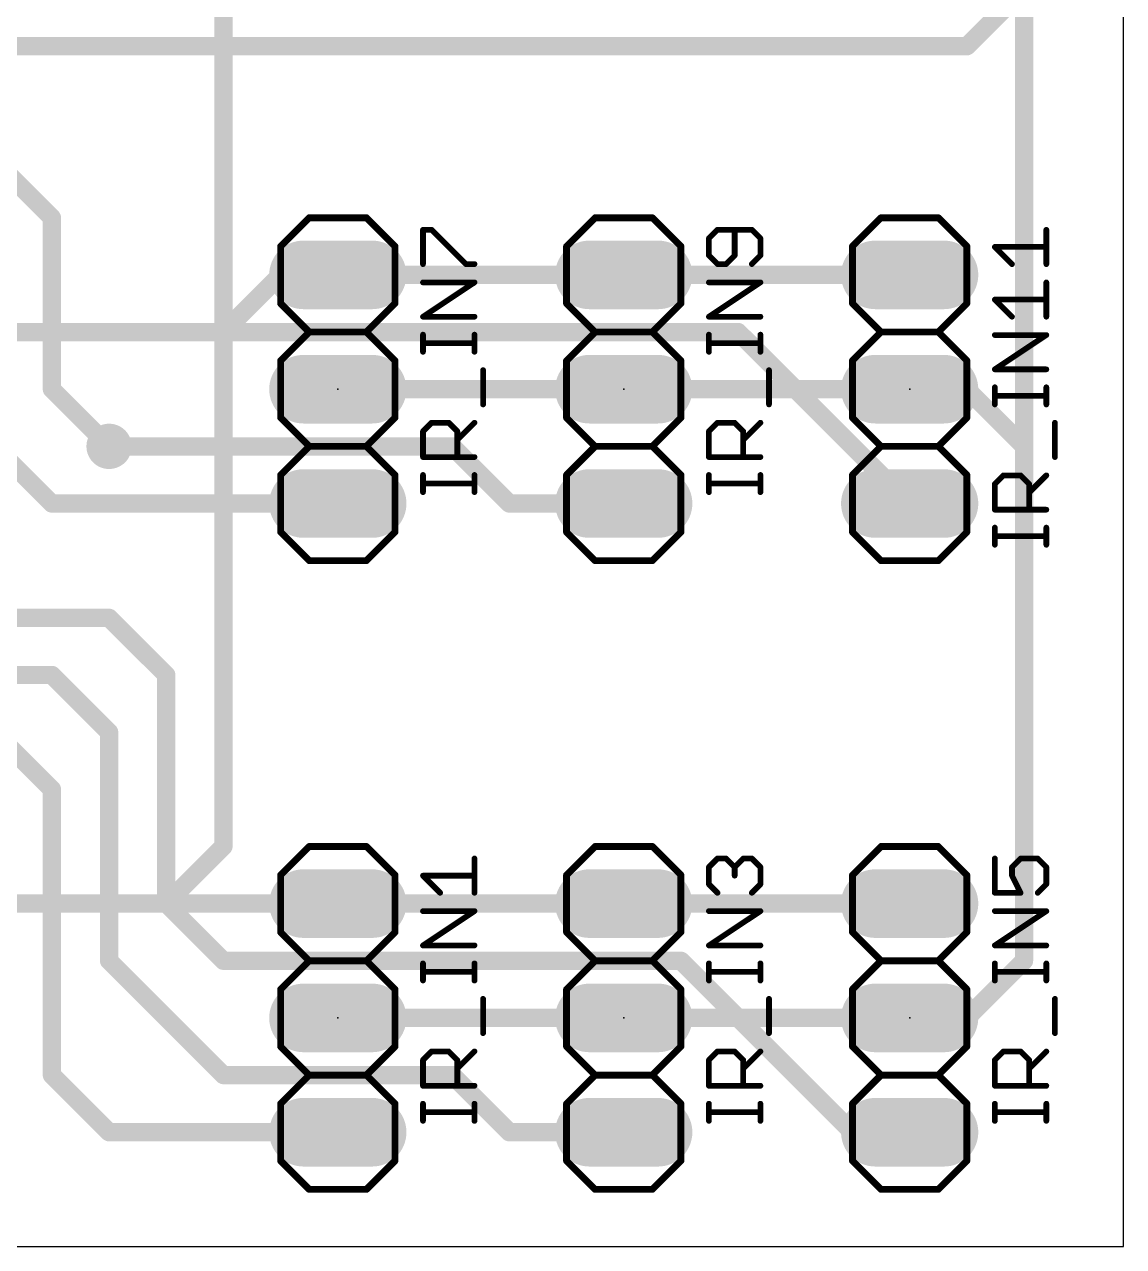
# Model space of a CAD drawing. Extents: x 0 to 79.7, y -0.7 to 54.6.
# Drawn here: x 55.27 to 79.68, y 0 to 27.16 of the extents above; entities that cross this region are included whole.
import ezdxf

# ---------------------------------------------------------------- set-up
doc = ezdxf.new("R2010")
doc.units = 0
for name, color, linetype in [('1', 22, 'CONTINUOUS'), ('16', 175, 'CONTINUOUS'), ('17', 82, 'CONTINUOUS'), ('18', 82, 'CONTINUOUS'), ('20', 7, 'CONTINUOUS'), ('21', 253, 'CONTINUOUS'), ('23', 7, 'CONTINUOUS'), ('25', 253, 'CONTINUOUS'), ('51', 253, 'CONTINUOUS')]:
    doc.layers.add(name, color=color, linetype=linetype)

# ---------------------------------------------------------------- blocks, each defined once
blk = doc.blocks.new('RECT')
blk.add_solid([(-0.5, -0.5), (0.5, -0.5), (-0.5, 0.5), (0.5, 0.5)])
blk = doc.blocks.new('LONGP100')
at = {"const_width": 1}
blk.add_lwpolyline([(-0.5, 0), (0.5, 0)], dxfattribs=at)
at = {"const_width": 0.5}
for points in [[(-0.5, 0.25, 1), (-0.5, -0.25)], [(0.5, -0.25, 1), (0.5, 0.25)]]:
    blk.add_lwpolyline(points, format="xyb", dxfattribs=at)
blk = doc.blocks.new('ROUNDV')
at = {"const_width": 0.5}
blk.add_lwpolyline([(0, -0.25, 1), (0, 0.25, 1), (0, -0.25)], format="xyb", dxfattribs=at)

msp = doc.modelspace()

# ---------------------------------------------------------------- linework, layer by layer
at = {"layer": '1', "const_width": 0.4064}
for points in [[(76.2, 26.67), (77.47, 27.94)], [(48.26, 26.67), (76.2, 26.67)], [(71.12, 20.32), (44.45, 20.32)], [(74.93, 16.51), (71.12, 20.32)], [(55.88, 16.51), (53.34, 19.05)], [(57.15, 17.78), (64.77, 17.78)], [(64.77, 17.78), (66.04, 16.51)], [(62.23, 16.51), (55.88, 16.51)], [(66.04, 16.51), (68.58, 16.51)], [(50.8, 13.97), (57.15, 13.97)], [(57.15, 13.97), (58.42, 12.7)], [(49.53, 12.7), (55.88, 12.7)], [(55.88, 12.7), (57.15, 11.43)], [(58.42, 12.7), (58.42, 7.62)], [(54.61, 11.43), (55.88, 10.16)], [(57.15, 11.43), (57.15, 6.35)], [(55.88, 10.16), (55.88, 3.81)], [(58.42, 7.62), (59.69, 6.35)], [(57.15, 6.35), (59.69, 3.81)], [(59.69, 6.35), (69.85, 6.35)], [(69.85, 6.35), (73.66, 2.54)], [(55.88, 3.81), (57.15, 2.54)], [(59.69, 3.81), (64.77, 3.81)], [(64.77, 3.81), (66.04, 2.54)], [(57.15, 2.54), (62.23, 2.54)], [(66.04, 2.54), (68.58, 2.54)], [(73.66, 2.54), (74.93, 2.54)]]:
    msp.add_lwpolyline(points, dxfattribs=at)
at = {"layer": '1', "const_width": 0.2032}
for points in [[(76.1282, 26.7418, 1), (76.2718, 26.5982)], [(76.2, 26.5684, 1), (76.2, 26.7716)], [(71.1918, 20.3918, 1), (71.0482, 20.2482)], [(71.12, 20.2184, 1), (71.12, 20.4216)], [(57.15, 17.8816, 1), (57.15, 17.6784)], [(64.8418, 17.8518, 1), (64.6982, 17.7082)], [(64.77, 17.6784, 1), (64.77, 17.8816)], [(55.88, 16.6116, 1), (55.88, 16.4084)], [(55.8082, 16.4382, 1), (55.9518, 16.5818)], [(62.23, 16.4084, 1), (62.23, 16.6116)], [(66.04, 16.6116, 1), (66.04, 16.4084)], [(65.9682, 16.4382, 1), (66.1118, 16.5818)], [(68.58, 16.4084, 1), (68.58, 16.6116)], [(74.8582, 16.4382, 1), (75.0018, 16.5818)], [(57.2218, 14.0418, 1), (57.0782, 13.8982)], [(57.15, 13.8684, 1), (57.15, 14.0716)], [(55.9518, 12.7718, 1), (55.8082, 12.6282)], [(55.88, 12.5984, 1), (55.88, 12.8016)], [(58.5216, 12.7, 1), (58.3184, 12.7)], [(58.3482, 12.6282, 1), (58.4918, 12.7718)], [(57.2516, 11.43, 1), (57.0484, 11.43)], [(57.0782, 11.3582, 1), (57.2218, 11.5018)], [(55.9816, 10.16, 1), (55.7784, 10.16)], [(55.8082, 10.0882, 1), (55.9518, 10.2318)], [(58.3184, 7.62, 1), (58.5216, 7.62)], [(58.4918, 7.6918, 1), (58.3482, 7.5482)], [(57.2218, 6.4218, 1), (57.0782, 6.2782)], [(59.69, 6.4516, 1), (59.69, 6.2484)], [(59.6182, 6.2782, 1), (59.7618, 6.4218)], [(69.9218, 6.4218, 1), (69.7782, 6.2782)], [(69.85, 6.2484, 1), (69.85, 6.4516)], [(57.0484, 6.35, 1), (57.2516, 6.35)], [(55.7784, 3.81, 1), (55.9816, 3.81)], [(55.9518, 3.8818, 1), (55.8082, 3.7382)], [(59.69, 3.9116, 1), (59.69, 3.7084)], [(59.6182, 3.7382, 1), (59.7618, 3.8818)], [(64.8418, 3.8818, 1), (64.6982, 3.7382)], [(64.77, 3.7084, 1), (64.77, 3.9116)], [(57.15, 2.6416, 1), (57.15, 2.4384)], [(62.23, 2.4384, 1), (62.23, 2.6416)], [(66.04, 2.6416, 1), (66.04, 2.4384)], [(68.58, 2.4384, 1), (68.58, 2.6416)], [(73.66, 2.6416, 1), (73.66, 2.4384)], [(74.93, 2.4384, 1), (74.93, 2.6416)], [(57.0782, 2.4682, 1), (57.2218, 2.6118)], [(65.9682, 2.4682, 1), (66.1118, 2.6118)], [(73.5882, 2.4682, 1), (73.7318, 2.6118)]]:
    msp.add_lwpolyline(points, format="xyb", dxfattribs=at)
at = {"layer": '16', "const_width": 0.4064}
for points in [[(59.69, 20.32), (59.69, 35.56)], [(77.47, 27.94), (77.47, 17.78)], [(54.61, 24.13), (55.88, 22.86)], [(55.88, 22.86), (55.88, 19.05)], [(59.69, 20.32), (60.96, 21.59)], [(60.96, 21.59), (62.23, 21.59)], [(62.23, 21.59), (68.58, 21.59)], [(68.58, 21.59), (74.93, 21.59)], [(59.69, 8.89), (59.69, 20.32)], [(55.88, 19.05), (57.15, 17.78)], [(68.58, 19.05), (62.23, 19.05)], [(74.93, 19.05), (68.58, 19.05)], [(76.2, 19.05), (74.93, 19.05)], [(77.47, 17.78), (76.2, 19.05)], [(77.47, 17.78), (77.47, 6.35)], [(58.42, 7.62), (59.69, 8.89)], [(54.61, 7.62), (58.42, 7.62)], [(58.42, 7.62), (62.23, 7.62)], [(62.23, 7.62), (68.58, 7.62)], [(68.58, 7.62), (74.93, 7.62)], [(77.47, 6.35), (76.2, 5.08)], [(68.58, 5.08), (62.23, 5.08)], [(74.93, 5.08), (68.58, 5.08)], [(76.2, 5.08), (74.93, 5.08)]]:
    msp.add_lwpolyline(points, dxfattribs=at)
at = {"layer": '16', "const_width": 0.2032}
for points in [[(55.9816, 22.86, 1), (55.7784, 22.86)], [(55.8082, 22.7882, 1), (55.9518, 22.9318)], [(60.96, 21.6916, 1), (60.96, 21.4884)], [(61.0318, 21.5182, 1), (60.8882, 21.6618)], [(62.23, 21.6916, 1), (62.23, 21.4884)], [(62.23, 21.4884, 1), (62.23, 21.6916)], [(68.58, 21.6916, 1), (68.58, 21.4884)], [(68.58, 21.4884, 1), (68.58, 21.6916)], [(74.93, 21.4884, 1), (74.93, 21.6916)], [(59.7916, 20.32, 1), (59.5884, 20.32)], [(59.5884, 20.32, 1), (59.7916, 20.32)], [(59.6182, 20.3918, 1), (59.7618, 20.2482)], [(55.7784, 19.05, 1), (55.9816, 19.05)], [(55.9518, 19.1218, 1), (55.8082, 18.9782)], [(62.23, 19.1516, 1), (62.23, 18.9484)], [(68.58, 19.1516, 1), (68.58, 18.9484)], [(68.58, 18.9484, 1), (68.58, 19.1516)], [(74.93, 19.1516, 1), (74.93, 18.9484)], [(74.93, 18.9484, 1), (74.93, 19.1516)], [(76.2718, 19.1218, 1), (76.1282, 18.9782)], [(76.2, 18.9484, 1), (76.2, 19.1516)], [(57.0782, 17.7082, 1), (57.2218, 17.8518)], [(77.5716, 17.78, 1), (77.3684, 17.78)], [(77.3982, 17.7082, 1), (77.5418, 17.8518)], [(77.3684, 17.78, 1), (77.5716, 17.78)], [(59.5884, 8.89, 1), (59.7916, 8.89)], [(59.7618, 8.8182, 1), (59.6182, 8.9618)], [(58.42, 7.7216, 1), (58.42, 7.5184)], [(58.3482, 7.6918, 1), (58.4918, 7.5482)], [(58.42, 7.5184, 1), (58.42, 7.7216)], [(62.23, 7.7216, 1), (62.23, 7.5184)], [(62.23, 7.5184, 1), (62.23, 7.7216)], [(68.58, 7.7216, 1), (68.58, 7.5184)], [(68.58, 7.5184, 1), (68.58, 7.7216)], [(74.93, 7.5184, 1), (74.93, 7.7216)], [(77.5418, 6.2782, 1), (77.3982, 6.4218)], [(77.3684, 6.35, 1), (77.5716, 6.35)], [(62.23, 5.1816, 1), (62.23, 4.9784)], [(68.58, 5.1816, 1), (68.58, 4.9784)], [(68.58, 4.9784, 1), (68.58, 5.1816)], [(74.93, 5.1816, 1), (74.93, 4.9784)], [(74.93, 4.9784, 1), (74.93, 5.1816)], [(76.1282, 5.1518, 1), (76.2718, 5.0082)], [(76.2, 4.9784, 1), (76.2, 5.1816)]]:
    msp.add_lwpolyline(points, format="xyb", dxfattribs=at)
at = {"layer": '20'}
for p, q in [((79.68, 0), (79.68, 54.6)), ((0, 0), (79.68, 0))]:
    msp.add_line(p, q, dxfattribs=at)
at = {"layer": '21', "const_width": 0.1524}
for points in [[(61.595, 22.86), (60.96, 22.225)], [(62.865, 22.86), (61.595, 22.86)], [(63.5, 22.225), (62.865, 22.86)], [(67.945, 22.86), (67.31, 22.225)], [(69.215, 22.86), (67.945, 22.86)], [(69.85, 22.225), (69.215, 22.86)], [(74.295, 22.86), (73.66, 22.225)], [(75.565, 22.86), (74.295, 22.86)], [(76.2, 22.225), (75.565, 22.86)], [(60.96, 20.955), (60.96, 22.225)], [(63.5, 22.225), (63.5, 20.955)], [(67.31, 20.955), (67.31, 22.225)], [(69.85, 22.225), (69.85, 20.955)], [(73.66, 20.955), (73.66, 22.225)], [(76.2, 22.225), (76.2, 20.955)], [(61.595, 20.32), (60.96, 20.955)], [(63.5, 20.955), (62.865, 20.32)], [(67.945, 20.32), (67.31, 20.955)], [(69.85, 20.955), (69.215, 20.32)], [(74.295, 20.32), (73.66, 20.955)], [(76.2, 20.955), (75.565, 20.32)], [(60.96, 19.685), (61.595, 20.32)], [(62.865, 20.32), (61.595, 20.32)], [(62.865, 20.32), (63.5, 19.685)], [(67.31, 19.685), (67.945, 20.32)], [(69.215, 20.32), (67.945, 20.32)], [(69.215, 20.32), (69.85, 19.685)], [(73.66, 19.685), (74.295, 20.32)], [(75.565, 20.32), (74.295, 20.32)], [(75.565, 20.32), (76.2, 19.685)], [(60.96, 18.415), (60.96, 19.685)], [(63.5, 19.685), (63.5, 18.415)], [(67.31, 18.415), (67.31, 19.685)], [(69.85, 19.685), (69.85, 18.415)], [(73.66, 18.415), (73.66, 19.685)], [(76.2, 19.685), (76.2, 18.415)], [(61.595, 17.78), (60.96, 18.415)], [(63.5, 18.415), (62.865, 17.78)], [(67.945, 17.78), (67.31, 18.415)], [(69.85, 18.415), (69.215, 17.78)], [(74.295, 17.78), (73.66, 18.415)], [(76.2, 18.415), (75.565, 17.78)], [(60.96, 17.145), (61.595, 17.78)], [(62.865, 17.78), (61.595, 17.78)], [(62.865, 17.78), (63.5, 17.145)], [(67.31, 17.145), (67.945, 17.78)], [(69.215, 17.78), (67.945, 17.78)], [(69.215, 17.78), (69.85, 17.145)], [(73.66, 17.145), (74.295, 17.78)], [(75.565, 17.78), (74.295, 17.78)], [(75.565, 17.78), (76.2, 17.145)], [(60.96, 15.875), (60.96, 17.145)], [(63.5, 17.145), (63.5, 15.875)], [(67.31, 15.875), (67.31, 17.145)], [(69.85, 17.145), (69.85, 15.875)], [(73.66, 15.875), (73.66, 17.145)], [(76.2, 17.145), (76.2, 15.875)], [(61.595, 15.24), (60.96, 15.875)], [(63.5, 15.875), (62.865, 15.24)], [(67.945, 15.24), (67.31, 15.875)], [(69.85, 15.875), (69.215, 15.24)], [(74.295, 15.24), (73.66, 15.875)], [(76.2, 15.875), (75.565, 15.24)], [(62.865, 15.24), (61.595, 15.24)], [(69.215, 15.24), (67.945, 15.24)], [(75.565, 15.24), (74.295, 15.24)], [(61.595, 8.89), (60.96, 8.255)], [(62.865, 8.89), (61.595, 8.89)], [(63.5, 8.255), (62.865, 8.89)], [(67.945, 8.89), (67.31, 8.255)], [(69.215, 8.89), (67.945, 8.89)], [(69.85, 8.255), (69.215, 8.89)], [(74.295, 8.89), (73.66, 8.255)], [(75.565, 8.89), (74.295, 8.89)], [(76.2, 8.255), (75.565, 8.89)], [(60.96, 6.985), (60.96, 8.255)], [(63.5, 8.255), (63.5, 6.985)], [(67.31, 6.985), (67.31, 8.255)], [(69.85, 8.255), (69.85, 6.985)], [(73.66, 6.985), (73.66, 8.255)], [(76.2, 8.255), (76.2, 6.985)], [(61.595, 6.35), (60.96, 6.985)], [(63.5, 6.985), (62.865, 6.35)], [(67.945, 6.35), (67.31, 6.985)], [(69.85, 6.985), (69.215, 6.35)], [(74.295, 6.35), (73.66, 6.985)], [(76.2, 6.985), (75.565, 6.35)], [(60.96, 5.715), (61.595, 6.35)], [(62.865, 6.35), (61.595, 6.35)], [(62.865, 6.35), (63.5, 5.715)], [(67.31, 5.715), (67.945, 6.35)], [(69.215, 6.35), (67.945, 6.35)], [(69.215, 6.35), (69.85, 5.715)], [(73.66, 5.715), (74.295, 6.35)], [(75.565, 6.35), (74.295, 6.35)], [(75.565, 6.35), (76.2, 5.715)], [(60.96, 4.445), (60.96, 5.715)], [(63.5, 5.715), (63.5, 4.445)], [(67.31, 4.445), (67.31, 5.715)], [(69.85, 5.715), (69.85, 4.445)], [(73.66, 4.445), (73.66, 5.715)], [(76.2, 5.715), (76.2, 4.445)], [(61.595, 3.81), (60.96, 4.445)], [(63.5, 4.445), (62.865, 3.81)], [(67.945, 3.81), (67.31, 4.445)], [(69.85, 4.445), (69.215, 3.81)], [(74.295, 3.81), (73.66, 4.445)], [(76.2, 4.445), (75.565, 3.81)], [(60.96, 3.175), (61.595, 3.81)], [(62.865, 3.81), (61.595, 3.81)], [(62.865, 3.81), (63.5, 3.175)], [(67.31, 3.175), (67.945, 3.81)], [(69.215, 3.81), (67.945, 3.81)], [(69.215, 3.81), (69.85, 3.175)], [(73.66, 3.175), (74.295, 3.81)], [(75.565, 3.81), (74.295, 3.81)], [(75.565, 3.81), (76.2, 3.175)], [(60.96, 1.905), (60.96, 3.175)], [(63.5, 3.175), (63.5, 1.905)], [(67.31, 1.905), (67.31, 3.175)], [(69.85, 3.175), (69.85, 1.905)], [(73.66, 1.905), (73.66, 3.175)], [(76.2, 3.175), (76.2, 1.905)], [(61.595, 1.27), (60.96, 1.905)], [(63.5, 1.905), (62.865, 1.27)], [(67.945, 1.27), (67.31, 1.905)], [(69.85, 1.905), (69.215, 1.27)], [(74.295, 1.27), (73.66, 1.905)], [(76.2, 1.905), (75.565, 1.27)], [(62.865, 1.27), (61.595, 1.27)], [(69.215, 1.27), (67.945, 1.27)], [(75.565, 1.27), (74.295, 1.27)]]:
    msp.add_lwpolyline(points, dxfattribs=at)
at = {"layer": '21', "const_width": 0.0762}
for points in [[(61.595, 22.8981, 1), (61.595, 22.8219)], [(61.6219, 22.8331, 1), (61.5681, 22.8869)], [(62.8919, 22.8869, 1), (62.8381, 22.8331)], [(62.865, 22.8219, 1), (62.865, 22.8981)], [(67.945, 22.8981, 1), (67.945, 22.8219)], [(67.9719, 22.8331, 1), (67.9181, 22.8869)], [(69.2419, 22.8869, 1), (69.1881, 22.8331)], [(69.215, 22.8219, 1), (69.215, 22.8981)], [(74.295, 22.8981, 1), (74.295, 22.8219)], [(74.3219, 22.8331, 1), (74.2681, 22.8869)], [(75.5919, 22.8869, 1), (75.5381, 22.8331)], [(75.565, 22.8219, 1), (75.565, 22.8981)], [(60.9981, 22.225, 1), (60.9219, 22.225)], [(60.9331, 22.2519, 1), (60.9869, 22.1981)], [(63.5381, 22.225, 1), (63.4619, 22.225)], [(63.4731, 22.1981, 1), (63.5269, 22.2519)], [(67.3481, 22.225, 1), (67.2719, 22.225)], [(67.2831, 22.2519, 1), (67.3369, 22.1981)], [(69.8881, 22.225, 1), (69.8119, 22.225)], [(69.8231, 22.1981, 1), (69.8769, 22.2519)], [(73.6981, 22.225, 1), (73.6219, 22.225)], [(73.6331, 22.2519, 1), (73.6869, 22.1981)], [(76.2381, 22.225, 1), (76.1619, 22.225)], [(76.1731, 22.1981, 1), (76.2269, 22.2519)], [(60.9219, 20.955, 1), (60.9981, 20.955)], [(60.9869, 20.9819, 1), (60.9331, 20.9281)], [(63.4619, 20.955, 1), (63.5381, 20.955)], [(63.5269, 20.9281, 1), (63.4731, 20.9819)], [(67.2719, 20.955, 1), (67.3481, 20.955)], [(67.3369, 20.9819, 1), (67.2831, 20.9281)], [(69.8119, 20.955, 1), (69.8881, 20.955)], [(69.8769, 20.9281, 1), (69.8231, 20.9819)], [(73.6219, 20.955, 1), (73.6981, 20.955)], [(73.6869, 20.9819, 1), (73.6331, 20.9281)], [(76.1619, 20.955, 1), (76.2381, 20.955)], [(76.2269, 20.9281, 1), (76.1731, 20.9819)], [(61.595, 20.3581, 1), (61.595, 20.2819)], [(61.6219, 20.2931, 1), (61.5681, 20.3469)], [(61.5681, 20.2931, 1), (61.6219, 20.3469)], [(62.8919, 20.3469, 1), (62.8381, 20.2931)], [(62.8381, 20.3469, 1), (62.8919, 20.2931)], [(62.865, 20.2819, 1), (62.865, 20.3581)], [(67.945, 20.3581, 1), (67.945, 20.2819)], [(67.9719, 20.2931, 1), (67.9181, 20.3469)], [(67.9181, 20.2931, 1), (67.9719, 20.3469)], [(69.2419, 20.3469, 1), (69.1881, 20.2931)], [(69.1881, 20.3469, 1), (69.2419, 20.2931)], [(69.215, 20.2819, 1), (69.215, 20.3581)], [(74.295, 20.3581, 1), (74.295, 20.2819)], [(74.3219, 20.2931, 1), (74.2681, 20.3469)], [(74.2681, 20.2931, 1), (74.3219, 20.3469)], [(75.5919, 20.3469, 1), (75.5381, 20.2931)], [(75.5381, 20.3469, 1), (75.5919, 20.2931)], [(75.565, 20.2819, 1), (75.565, 20.3581)], [(60.9981, 19.685, 1), (60.9219, 19.685)], [(60.9331, 19.7119, 1), (60.9869, 19.6581)], [(63.5381, 19.685, 1), (63.4619, 19.685)], [(63.4731, 19.6581, 1), (63.5269, 19.7119)], [(67.3481, 19.685, 1), (67.2719, 19.685)], [(67.2831, 19.7119, 1), (67.3369, 19.6581)], [(69.8881, 19.685, 1), (69.8119, 19.685)], [(69.8231, 19.6581, 1), (69.8769, 19.7119)], [(73.6981, 19.685, 1), (73.6219, 19.685)], [(73.6331, 19.7119, 1), (73.6869, 19.6581)], [(76.2381, 19.685, 1), (76.1619, 19.685)], [(76.1731, 19.6581, 1), (76.2269, 19.7119)], [(60.9869, 18.4419, 1), (60.9331, 18.3881)], [(63.5269, 18.3881, 1), (63.4731, 18.4419)], [(67.3369, 18.4419, 1), (67.2831, 18.3881)], [(69.8769, 18.3881, 1), (69.8231, 18.4419)], [(73.6869, 18.4419, 1), (73.6331, 18.3881)], [(76.2269, 18.3881, 1), (76.1731, 18.4419)], [(60.9219, 18.415, 1), (60.9981, 18.415)], [(63.4619, 18.415, 1), (63.5381, 18.415)], [(67.2719, 18.415, 1), (67.3481, 18.415)], [(69.8119, 18.415, 1), (69.8881, 18.415)], [(73.6219, 18.415, 1), (73.6981, 18.415)], [(76.1619, 18.415, 1), (76.2381, 18.415)], [(61.595, 17.8181, 1), (61.595, 17.7419)], [(61.6219, 17.7531, 1), (61.5681, 17.8069)], [(61.5681, 17.7531, 1), (61.6219, 17.8069)], [(62.8919, 17.8069, 1), (62.8381, 17.7531)], [(62.8381, 17.8069, 1), (62.8919, 17.7531)], [(62.865, 17.7419, 1), (62.865, 17.8181)], [(67.945, 17.8181, 1), (67.945, 17.7419)], [(67.9719, 17.7531, 1), (67.9181, 17.8069)], [(67.9181, 17.7531, 1), (67.9719, 17.8069)], [(69.2419, 17.8069, 1), (69.1881, 17.7531)], [(69.1881, 17.8069, 1), (69.2419, 17.7531)], [(69.215, 17.7419, 1), (69.215, 17.8181)], [(74.295, 17.8181, 1), (74.295, 17.7419)], [(74.3219, 17.7531, 1), (74.2681, 17.8069)], [(74.2681, 17.7531, 1), (74.3219, 17.8069)], [(75.5919, 17.8069, 1), (75.5381, 17.7531)], [(75.5381, 17.8069, 1), (75.5919, 17.7531)], [(75.565, 17.7419, 1), (75.565, 17.8181)], [(60.9981, 17.145, 1), (60.9219, 17.145)], [(60.9331, 17.1719, 1), (60.9869, 17.1181)], [(63.5381, 17.145, 1), (63.4619, 17.145)], [(63.4731, 17.1181, 1), (63.5269, 17.1719)], [(67.3481, 17.145, 1), (67.2719, 17.145)], [(67.2831, 17.1719, 1), (67.3369, 17.1181)], [(69.8881, 17.145, 1), (69.8119, 17.145)], [(69.8231, 17.1181, 1), (69.8769, 17.1719)], [(73.6981, 17.145, 1), (73.6219, 17.145)], [(73.6331, 17.1719, 1), (73.6869, 17.1181)], [(76.2381, 17.145, 1), (76.1619, 17.145)], [(76.1731, 17.1181, 1), (76.2269, 17.1719)], [(60.9219, 15.875, 1), (60.9981, 15.875)], [(60.9869, 15.9019, 1), (60.9331, 15.8481)], [(63.4619, 15.875, 1), (63.5381, 15.875)], [(63.5269, 15.8481, 1), (63.4731, 15.9019)], [(67.2719, 15.875, 1), (67.3481, 15.875)], [(67.3369, 15.9019, 1), (67.2831, 15.8481)], [(69.8119, 15.875, 1), (69.8881, 15.875)], [(69.8769, 15.8481, 1), (69.8231, 15.9019)], [(73.6219, 15.875, 1), (73.6981, 15.875)], [(73.6869, 15.9019, 1), (73.6331, 15.8481)], [(76.1619, 15.875, 1), (76.2381, 15.875)], [(76.2269, 15.8481, 1), (76.1731, 15.9019)], [(61.595, 15.2781, 1), (61.595, 15.2019)], [(61.5681, 15.2131, 1), (61.6219, 15.2669)], [(62.8381, 15.2669, 1), (62.8919, 15.2131)], [(62.865, 15.2019, 1), (62.865, 15.2781)], [(67.945, 15.2781, 1), (67.945, 15.2019)], [(67.9181, 15.2131, 1), (67.9719, 15.2669)], [(69.1881, 15.2669, 1), (69.2419, 15.2131)], [(69.215, 15.2019, 1), (69.215, 15.2781)], [(74.295, 15.2781, 1), (74.295, 15.2019)], [(74.2681, 15.2131, 1), (74.3219, 15.2669)], [(75.5381, 15.2669, 1), (75.5919, 15.2131)], [(75.565, 15.2019, 1), (75.565, 15.2781)], [(61.595, 8.9281, 1), (61.595, 8.8519)], [(61.6219, 8.8631, 1), (61.5681, 8.9169)], [(62.8919, 8.9169, 1), (62.8381, 8.8631)], [(62.865, 8.8519, 1), (62.865, 8.9281)], [(67.945, 8.9281, 1), (67.945, 8.8519)], [(67.9719, 8.8631, 1), (67.9181, 8.9169)], [(69.2419, 8.9169, 1), (69.1881, 8.8631)], [(69.215, 8.8519, 1), (69.215, 8.9281)], [(74.295, 8.9281, 1), (74.295, 8.8519)], [(74.3219, 8.8631, 1), (74.2681, 8.9169)], [(75.5919, 8.9169, 1), (75.5381, 8.8631)], [(75.565, 8.8519, 1), (75.565, 8.9281)], [(60.9981, 8.255, 1), (60.9219, 8.255)], [(60.9331, 8.2819, 1), (60.9869, 8.2281)], [(63.5381, 8.255, 1), (63.4619, 8.255)], [(63.4731, 8.2281, 1), (63.5269, 8.2819)], [(67.3481, 8.255, 1), (67.2719, 8.255)], [(67.2831, 8.2819, 1), (67.3369, 8.2281)], [(69.8881, 8.255, 1), (69.8119, 8.255)], [(69.8231, 8.2281, 1), (69.8769, 8.2819)], [(73.6981, 8.255, 1), (73.6219, 8.255)], [(73.6331, 8.2819, 1), (73.6869, 8.2281)], [(76.2381, 8.255, 1), (76.1619, 8.255)], [(76.1731, 8.2281, 1), (76.2269, 8.2819)], [(60.9869, 7.0119, 1), (60.9331, 6.9581)], [(63.5269, 6.9581, 1), (63.4731, 7.0119)], [(67.3369, 7.0119, 1), (67.2831, 6.9581)], [(69.8769, 6.9581, 1), (69.8231, 7.0119)], [(73.6869, 7.0119, 1), (73.6331, 6.9581)], [(76.2269, 6.9581, 1), (76.1731, 7.0119)], [(60.9219, 6.985, 1), (60.9981, 6.985)], [(63.4619, 6.985, 1), (63.5381, 6.985)], [(67.2719, 6.985, 1), (67.3481, 6.985)], [(69.8119, 6.985, 1), (69.8881, 6.985)], [(73.6219, 6.985, 1), (73.6981, 6.985)], [(76.1619, 6.985, 1), (76.2381, 6.985)], [(61.595, 6.3881, 1), (61.595, 6.3119)], [(61.6219, 6.3231, 1), (61.5681, 6.3769)], [(61.5681, 6.3231, 1), (61.6219, 6.3769)], [(62.8919, 6.3769, 1), (62.8381, 6.3231)], [(62.8381, 6.3769, 1), (62.8919, 6.3231)], [(62.865, 6.3119, 1), (62.865, 6.3881)], [(67.945, 6.3881, 1), (67.945, 6.3119)], [(67.9719, 6.3231, 1), (67.9181, 6.3769)], [(67.9181, 6.3231, 1), (67.9719, 6.3769)], [(69.2419, 6.3769, 1), (69.1881, 6.3231)], [(69.1881, 6.3769, 1), (69.2419, 6.3231)], [(69.215, 6.3119, 1), (69.215, 6.3881)], [(74.295, 6.3881, 1), (74.295, 6.3119)], [(74.3219, 6.3231, 1), (74.2681, 6.3769)], [(74.2681, 6.3231, 1), (74.3219, 6.3769)], [(75.5919, 6.3769, 1), (75.5381, 6.3231)], [(75.5381, 6.3769, 1), (75.5919, 6.3231)], [(75.565, 6.3119, 1), (75.565, 6.3881)], [(60.9981, 5.715, 1), (60.9219, 5.715)], [(60.9331, 5.7419, 1), (60.9869, 5.6881)], [(63.5381, 5.715, 1), (63.4619, 5.715)], [(63.4731, 5.6881, 1), (63.5269, 5.7419)], [(67.3481, 5.715, 1), (67.2719, 5.715)], [(67.2831, 5.7419, 1), (67.3369, 5.6881)], [(69.8881, 5.715, 1), (69.8119, 5.715)], [(69.8231, 5.6881, 1), (69.8769, 5.7419)], [(73.6981, 5.715, 1), (73.6219, 5.715)], [(73.6331, 5.7419, 1), (73.6869, 5.6881)], [(76.2381, 5.715, 1), (76.1619, 5.715)], [(76.1731, 5.6881, 1), (76.2269, 5.7419)], [(60.9219, 4.445, 1), (60.9981, 4.445)], [(60.9869, 4.4719, 1), (60.9331, 4.4181)], [(63.4619, 4.445, 1), (63.5381, 4.445)], [(63.5269, 4.4181, 1), (63.4731, 4.4719)], [(67.2719, 4.445, 1), (67.3481, 4.445)], [(67.3369, 4.4719, 1), (67.2831, 4.4181)], [(69.8119, 4.445, 1), (69.8881, 4.445)], [(69.8769, 4.4181, 1), (69.8231, 4.4719)], [(73.6219, 4.445, 1), (73.6981, 4.445)], [(73.6869, 4.4719, 1), (73.6331, 4.4181)], [(76.1619, 4.445, 1), (76.2381, 4.445)], [(76.2269, 4.4181, 1), (76.1731, 4.4719)], [(61.595, 3.8481, 1), (61.595, 3.7719)], [(61.6219, 3.7831, 1), (61.5681, 3.8369)], [(61.5681, 3.7831, 1), (61.6219, 3.8369)], [(62.8919, 3.8369, 1), (62.8381, 3.7831)], [(62.8381, 3.8369, 1), (62.8919, 3.7831)], [(62.865, 3.7719, 1), (62.865, 3.8481)], [(67.945, 3.8481, 1), (67.945, 3.7719)], [(67.9719, 3.7831, 1), (67.9181, 3.8369)], [(67.9181, 3.7831, 1), (67.9719, 3.8369)], [(69.2419, 3.8369, 1), (69.1881, 3.7831)], [(69.1881, 3.8369, 1), (69.2419, 3.7831)], [(69.215, 3.7719, 1), (69.215, 3.8481)], [(74.295, 3.8481, 1), (74.295, 3.7719)], [(74.3219, 3.7831, 1), (74.2681, 3.8369)], [(74.2681, 3.7831, 1), (74.3219, 3.8369)], [(75.5919, 3.8369, 1), (75.5381, 3.7831)], [(75.5381, 3.8369, 1), (75.5919, 3.7831)], [(75.565, 3.7719, 1), (75.565, 3.8481)], [(60.9981, 3.175, 1), (60.9219, 3.175)], [(60.9331, 3.2019, 1), (60.9869, 3.1481)], [(63.5381, 3.175, 1), (63.4619, 3.175)], [(63.4731, 3.1481, 1), (63.5269, 3.2019)], [(67.3481, 3.175, 1), (67.2719, 3.175)], [(67.2831, 3.2019, 1), (67.3369, 3.1481)], [(69.8881, 3.175, 1), (69.8119, 3.175)], [(69.8231, 3.1481, 1), (69.8769, 3.2019)], [(73.6981, 3.175, 1), (73.6219, 3.175)], [(73.6331, 3.2019, 1), (73.6869, 3.1481)], [(76.2381, 3.175, 1), (76.1619, 3.175)], [(76.1731, 3.1481, 1), (76.2269, 3.2019)], [(60.9219, 1.905, 1), (60.9981, 1.905)], [(60.9869, 1.9319, 1), (60.9331, 1.8781)], [(63.4619, 1.905, 1), (63.5381, 1.905)], [(63.5269, 1.8781, 1), (63.4731, 1.9319)], [(67.2719, 1.905, 1), (67.3481, 1.905)], [(67.3369, 1.9319, 1), (67.2831, 1.8781)], [(69.8119, 1.905, 1), (69.8881, 1.905)], [(69.8769, 1.8781, 1), (69.8231, 1.9319)], [(73.6219, 1.905, 1), (73.6981, 1.905)], [(73.6869, 1.9319, 1), (73.6331, 1.8781)], [(76.1619, 1.905, 1), (76.2381, 1.905)], [(76.2269, 1.8781, 1), (76.1731, 1.9319)], [(61.595, 1.3081, 1), (61.595, 1.2319)], [(61.5681, 1.2431, 1), (61.6219, 1.2969)], [(62.8381, 1.2969, 1), (62.8919, 1.2431)], [(62.865, 1.2319, 1), (62.865, 1.3081)], [(67.945, 1.3081, 1), (67.945, 1.2319)], [(67.9181, 1.2431, 1), (67.9719, 1.2969)], [(69.1881, 1.2969, 1), (69.2419, 1.2431)], [(69.215, 1.2319, 1), (69.215, 1.3081)], [(74.295, 1.3081, 1), (74.295, 1.2319)], [(74.2681, 1.2431, 1), (74.3219, 1.2969)], [(75.5381, 1.2969, 1), (75.5919, 1.2431)], [(75.565, 1.2319, 1), (75.565, 1.3081)]]:
    msp.add_lwpolyline(points, format="xyb", dxfattribs=at)
at = {"layer": '23'}
for p in [(62.23, 19.05), (68.58, 19.05), (74.93, 19.05), (62.23, 5.08), (68.58, 5.08), (74.93, 5.08)]:
    msp.add_point(p, dxfattribs=at)
at = {"layer": '25', "const_width": 0.127}
for points in [[(64.1214, 21.8299), (64.1214, 22.5925)], [(64.1214, 22.5925), (64.312, 22.5925)], [(64.312, 22.5925), (65.0747, 21.8299)], [(70.662, 22.5925), (70.4714, 22.4018)], [(71.4247, 22.5925), (70.662, 22.5925)], [(71.0434, 22.0205), (71.0434, 22.5925)], [(71.6153, 22.4018), (71.4247, 22.5925)], [(77.9653, 21.8298), (77.9653, 22.5924)], [(70.4714, 22.4018), (70.4714, 22.0205)], [(71.6153, 22.0205), (71.6153, 22.4018)], [(77.2027, 21.8298), (76.8214, 22.2111)], [(76.8214, 22.2111), (77.9653, 22.2111)], [(70.4714, 22.0205), (70.662, 21.8299)], [(70.8527, 21.8299), (71.0434, 22.0205)], [(71.4247, 21.8299), (71.6153, 22.0205)], [(65.0747, 21.8299), (65.2653, 21.8299)], [(70.662, 21.8299), (70.8527, 21.8299)], [(64.1214, 20.6606), (65.2653, 21.4232)], [(65.2653, 21.4232), (64.1214, 21.4232)], [(70.4714, 20.6606), (71.6153, 21.4232)], [(71.6153, 21.4232), (70.4714, 21.4232)], [(77.9653, 20.6605), (77.9653, 21.4231)], [(77.2027, 20.6605), (76.8214, 21.0418)], [(76.8214, 21.0418), (77.9653, 21.0418)], [(65.2653, 20.6606), (64.1214, 20.6606)], [(71.6153, 20.6606), (70.4714, 20.6606)], [(64.1214, 19.8811), (64.1214, 20.2624)], [(65.2653, 20.0717), (64.1214, 20.0717)], [(65.2653, 19.8811), (65.2653, 20.2624)], [(70.4714, 19.8811), (70.4714, 20.2624)], [(71.6153, 20.0717), (70.4714, 20.0717)], [(71.6153, 19.8811), (71.6153, 20.2624)], [(76.8214, 19.4912), (77.9653, 20.2538)], [(77.9653, 20.2538), (76.8214, 20.2538)], [(77.9653, 19.4912), (76.8214, 19.4912)], [(65.4559, 18.7118), (65.4559, 19.4744)], [(71.8059, 18.7118), (71.8059, 19.4744)], [(76.8214, 18.7117), (76.8214, 19.093)], [(77.9653, 18.7117), (77.9653, 19.093)], [(77.9653, 18.9023), (76.8214, 18.9023)], [(64.1214, 18.1144), (64.312, 18.3051)], [(64.312, 18.3051), (64.6934, 18.3051)], [(64.6934, 18.3051), (64.884, 18.1144)], [(64.884, 17.9238), (65.2653, 18.3051)], [(70.4714, 18.1144), (70.662, 18.3051)], [(70.662, 18.3051), (71.0434, 18.3051)], [(71.0434, 18.3051), (71.234, 18.1144)], [(71.234, 17.9238), (71.6153, 18.3051)], [(78.1559, 17.5424), (78.1559, 18.305)], [(64.1214, 17.5425), (64.1214, 18.1144)], [(64.884, 18.1144), (64.884, 17.5425)], [(70.4714, 17.5425), (70.4714, 18.1144)], [(71.234, 18.1144), (71.234, 17.5425)], [(65.2653, 17.5425), (64.1214, 17.5425)], [(71.6153, 17.5425), (70.4714, 17.5425)], [(64.1214, 16.763), (64.1214, 17.1443)], [(65.2653, 16.763), (65.2653, 17.1443)], [(70.4714, 16.763), (70.4714, 17.1443)], [(71.6153, 16.763), (71.6153, 17.1443)], [(76.8214, 16.945), (77.012, 17.1357)], [(77.012, 17.1357), (77.3934, 17.1357)], [(77.3934, 17.1357), (77.584, 16.945)], [(77.584, 16.7544), (77.9653, 17.1357)], [(65.2653, 16.9536), (64.1214, 16.9536)], [(71.6153, 16.9536), (70.4714, 16.9536)], [(76.8214, 16.3731), (76.8214, 16.945)], [(77.584, 16.945), (77.584, 16.3731)], [(77.9653, 16.3731), (76.8214, 16.3731)], [(76.8214, 15.5936), (76.8214, 15.9749)], [(77.9653, 15.5936), (77.9653, 15.9749)], [(77.9653, 15.7842), (76.8214, 15.7842)], [(65.2653, 7.8599), (65.2653, 8.6225)], [(70.4714, 8.4318), (70.662, 8.6225)], [(70.4714, 8.0505), (70.4714, 8.4318)], [(70.662, 8.6225), (70.8527, 8.6225)], [(70.8527, 8.6225), (71.0434, 8.4318)], [(71.0434, 8.4318), (71.234, 8.6225)], [(71.0434, 8.4318), (71.0434, 8.2412)], [(71.234, 8.6225), (71.4247, 8.6225)], [(71.4247, 8.6225), (71.6153, 8.4318)], [(71.6153, 8.4318), (71.6153, 8.0505)], [(76.8214, 8.6225), (76.8214, 7.8599)], [(77.2027, 8.4318), (77.3934, 8.6225)], [(77.2027, 8.2412), (77.2027, 8.4318)], [(77.3934, 8.6225), (77.7747, 8.6225)], [(77.7747, 8.6225), (77.9653, 8.4318)], [(77.9653, 8.4318), (77.9653, 8.0505)], [(64.5027, 7.8599), (64.1214, 8.2412)], [(64.1214, 8.2412), (65.2653, 8.2412)], [(77.3934, 7.8599), (77.2027, 8.2412)], [(70.662, 7.8599), (70.4714, 8.0505)], [(71.6153, 8.0505), (71.4247, 7.8599)], [(76.8214, 7.8599), (77.3934, 7.8599)], [(77.9653, 8.0505), (77.7747, 7.8599)], [(64.1214, 6.6906), (65.2653, 7.4532)], [(65.2653, 7.4532), (64.1214, 7.4532)], [(70.4714, 6.6906), (71.6153, 7.4532)], [(71.6153, 7.4532), (70.4714, 7.4532)], [(76.8214, 6.6906), (77.9653, 7.4532)], [(77.9653, 7.4532), (76.8214, 7.4532)], [(65.2653, 6.6906), (64.1214, 6.6906)], [(71.6153, 6.6906), (70.4714, 6.6906)], [(77.9653, 6.6906), (76.8214, 6.6906)], [(64.1214, 5.9111), (64.1214, 6.2924)], [(65.2653, 5.9111), (65.2653, 6.2924)], [(70.4714, 5.9111), (70.4714, 6.2924)], [(71.6153, 5.9111), (71.6153, 6.2924)], [(76.8214, 5.9111), (76.8214, 6.2924)], [(77.9653, 5.9111), (77.9653, 6.2924)], [(65.2653, 6.1017), (64.1214, 6.1017)], [(71.6153, 6.1017), (70.4714, 6.1017)], [(77.9653, 6.1017), (76.8214, 6.1017)], [(65.4559, 4.7418), (65.4559, 5.5044)], [(71.8059, 4.7418), (71.8059, 5.5044)], [(78.1559, 4.7418), (78.1559, 5.5044)], [(64.1214, 4.1444), (64.312, 4.3351)], [(64.312, 4.3351), (64.6934, 4.3351)], [(64.6934, 4.3351), (64.884, 4.1444)], [(64.884, 3.9538), (65.2653, 4.3351)], [(70.4714, 4.1444), (70.662, 4.3351)], [(70.662, 4.3351), (71.0434, 4.3351)], [(71.0434, 4.3351), (71.234, 4.1444)], [(71.234, 3.9538), (71.6153, 4.3351)], [(76.8214, 4.1444), (77.012, 4.3351)], [(77.012, 4.3351), (77.3934, 4.3351)], [(77.3934, 4.3351), (77.584, 4.1444)], [(77.584, 3.9538), (77.9653, 4.3351)], [(64.1214, 3.5725), (64.1214, 4.1444)], [(64.884, 4.1444), (64.884, 3.5725)], [(70.4714, 3.5725), (70.4714, 4.1444)], [(71.234, 4.1444), (71.234, 3.5725)], [(76.8214, 3.5725), (76.8214, 4.1444)], [(77.584, 4.1444), (77.584, 3.5725)], [(65.2653, 3.5725), (64.1214, 3.5725)], [(71.6153, 3.5725), (70.4714, 3.5725)], [(77.9653, 3.5725), (76.8214, 3.5725)], [(64.1214, 2.793), (64.1214, 3.1743)], [(65.2653, 2.9836), (64.1214, 2.9836)], [(65.2653, 2.793), (65.2653, 3.1743)], [(70.4714, 2.793), (70.4714, 3.1743)], [(71.6153, 2.9836), (70.4714, 2.9836)], [(71.6153, 2.793), (71.6153, 3.1743)], [(76.8214, 2.793), (76.8214, 3.1743)], [(77.9653, 2.9836), (76.8214, 2.9836)], [(77.9653, 2.793), (77.9653, 3.1743)]]:
    msp.add_lwpolyline(points, dxfattribs=at)
at = {"layer": '25', "const_width": 0.0635}
for points in [[(64.1532, 22.5925, 1), (64.0897, 22.5925)], [(64.1214, 22.6242, 1), (64.1214, 22.5608)], [(64.3344, 22.615, 1), (64.2896, 22.57)], [(64.312, 22.5608, 1), (64.312, 22.6242)], [(70.662, 22.6242, 1), (70.662, 22.5608)], [(70.6845, 22.5701, 1), (70.6395, 22.6149)], [(71.0752, 22.5925, 1), (71.0117, 22.5925)], [(71.4472, 22.6149, 1), (71.4022, 22.5701)], [(71.4247, 22.5608, 1), (71.4247, 22.6242)], [(77.9971, 22.5924, 1), (77.9335, 22.5924)], [(70.5032, 22.4018, 1), (70.4397, 22.4018)], [(70.4489, 22.4242, 1), (70.4939, 22.3794)], [(71.6471, 22.4018, 1), (71.5836, 22.4018)], [(71.5928, 22.3794, 1), (71.6378, 22.4242)], [(76.8439, 22.2336, 1), (76.7989, 22.1886)], [(76.8214, 22.2429, 1), (76.8214, 22.1794)], [(77.9653, 22.1794, 1), (77.9653, 22.2429)], [(70.4939, 22.043, 1), (70.4489, 21.998)], [(70.4397, 22.0205, 1), (70.5032, 22.0205)], [(71.0117, 22.0205, 1), (71.0752, 22.0205)], [(71.0658, 21.998, 1), (71.021, 22.043)], [(71.5836, 22.0205, 1), (71.6471, 22.0205)], [(71.6378, 21.998, 1), (71.5928, 22.043)], [(64.0897, 21.8299, 1), (64.1532, 21.8299)], [(65.0747, 21.8617, 1), (65.0747, 21.7982)], [(65.0523, 21.8074, 1), (65.0971, 21.8524)], [(65.2653, 21.7982, 1), (65.2653, 21.8617)], [(70.662, 21.8617, 1), (70.662, 21.7982)], [(70.6395, 21.8074, 1), (70.6845, 21.8524)], [(70.8303, 21.8524, 1), (70.8751, 21.8074)], [(70.8527, 21.7982, 1), (70.8527, 21.8617)], [(71.4022, 21.8524, 1), (71.4472, 21.8074)], [(77.1802, 21.8073, 1), (77.2252, 21.8523)], [(77.9335, 21.8298, 1), (77.9971, 21.8298)], [(64.1214, 21.455, 1), (64.1214, 21.3915)], [(65.2829, 21.3968, 1), (65.2477, 21.4496)], [(65.2653, 21.3915, 1), (65.2653, 21.455)], [(70.4714, 21.455, 1), (70.4714, 21.3915)], [(71.6329, 21.3968, 1), (71.5977, 21.4496)], [(71.6153, 21.3915, 1), (71.6153, 21.455)], [(77.9971, 21.4231, 1), (77.9335, 21.4231)], [(76.8439, 21.0643, 1), (76.7989, 21.0193)], [(76.8214, 21.0736, 1), (76.8214, 21.0101)], [(77.9653, 21.0101, 1), (77.9653, 21.0736)], [(64.1214, 20.6924, 1), (64.1214, 20.6289)], [(64.1038, 20.687, 1), (64.139, 20.6342)], [(65.2653, 20.6289, 1), (65.2653, 20.6924)], [(70.4714, 20.6924, 1), (70.4714, 20.6289)], [(70.4538, 20.687, 1), (70.489, 20.6342)], [(71.6153, 20.6289, 1), (71.6153, 20.6924)], [(77.1802, 20.638, 1), (77.2252, 20.683)], [(77.9335, 20.6605, 1), (77.9971, 20.6605)], [(64.1532, 20.2624, 1), (64.0897, 20.2624)], [(64.1214, 20.1034, 1), (64.1214, 20.04)], [(65.297, 20.2624, 1), (65.2335, 20.2624)], [(65.2653, 20.04, 1), (65.2653, 20.1034)], [(70.5032, 20.2624, 1), (70.4397, 20.2624)], [(70.4714, 20.1034, 1), (70.4714, 20.04)], [(71.6471, 20.2624, 1), (71.5836, 20.2624)], [(71.6153, 20.04, 1), (71.6153, 20.1034)], [(76.8214, 20.2856, 1), (76.8214, 20.2221)], [(77.9829, 20.2274, 1), (77.9477, 20.2802)], [(77.9653, 20.2221, 1), (77.9653, 20.2856)], [(64.0897, 19.8811, 1), (64.1532, 19.8811)], [(65.2335, 19.8811, 1), (65.297, 19.8811)], [(70.4397, 19.8811, 1), (70.5032, 19.8811)], [(71.5836, 19.8811, 1), (71.6471, 19.8811)], [(76.8214, 19.5229, 1), (76.8214, 19.4595)], [(77.9653, 19.4595, 1), (77.9653, 19.5229)], [(65.4877, 19.4744, 1), (65.4241, 19.4744)], [(71.8377, 19.4744, 1), (71.7742, 19.4744)], [(76.8038, 19.5176, 1), (76.839, 19.4648)], [(76.8531, 19.093, 1), (76.7896, 19.093)], [(77.9971, 19.093, 1), (77.9335, 19.093)], [(65.4241, 18.7118, 1), (65.4877, 18.7118)], [(71.7742, 18.7118, 1), (71.8377, 18.7118)], [(76.7896, 18.7117, 1), (76.8531, 18.7117)], [(76.8214, 18.934, 1), (76.8214, 18.8706)], [(77.9335, 18.7117, 1), (77.9971, 18.7117)], [(77.9653, 18.8706, 1), (77.9653, 18.934)], [(64.312, 18.3368, 1), (64.312, 18.2734)], [(64.3345, 18.2827, 1), (64.2895, 18.3275)], [(64.7159, 18.3275, 1), (64.6709, 18.2827)], [(64.6934, 18.2734, 1), (64.6934, 18.3368)], [(65.2878, 18.2826, 1), (65.2428, 18.3276)], [(70.662, 18.3368, 1), (70.662, 18.2734)], [(70.6845, 18.2827, 1), (70.6395, 18.3275)], [(71.0659, 18.3275, 1), (71.0209, 18.2827)], [(71.0434, 18.2734, 1), (71.0434, 18.3368)], [(71.6378, 18.2826, 1), (71.5928, 18.3276)], [(78.1877, 18.305, 1), (78.1242, 18.305)], [(64.1532, 18.1144, 1), (64.0897, 18.1144)], [(64.0989, 18.1368, 1), (64.1439, 18.092)], [(64.9158, 18.1144, 1), (64.8522, 18.1144)], [(64.8615, 17.9463, 1), (64.9065, 17.9013)], [(64.8615, 18.092, 1), (64.9065, 18.1368)], [(70.5032, 18.1144, 1), (70.4397, 18.1144)], [(70.4489, 18.1368, 1), (70.4939, 18.092)], [(71.2115, 17.9463, 1), (71.2565, 17.9013)], [(71.2658, 18.1144, 1), (71.2023, 18.1144)], [(71.2115, 18.092, 1), (71.2565, 18.1368)], [(64.1214, 17.5742, 1), (64.1214, 17.5108)], [(64.0897, 17.5425, 1), (64.1532, 17.5425)], [(64.8522, 17.5425, 1), (64.9158, 17.5425)], [(65.2653, 17.5108, 1), (65.2653, 17.5742)], [(70.4714, 17.5742, 1), (70.4714, 17.5108)], [(70.4397, 17.5425, 1), (70.5032, 17.5425)], [(71.2023, 17.5425, 1), (71.2658, 17.5425)], [(71.6153, 17.5108, 1), (71.6153, 17.5742)], [(78.1242, 17.5424, 1), (78.1877, 17.5424)], [(64.1532, 17.1443, 1), (64.0897, 17.1443)], [(65.297, 17.1443, 1), (65.2335, 17.1443)], [(70.5032, 17.1443, 1), (70.4397, 17.1443)], [(71.6471, 17.1443, 1), (71.5836, 17.1443)], [(77.012, 17.1674, 1), (77.012, 17.104)], [(77.0345, 17.1133, 1), (76.9895, 17.1581)], [(77.4159, 17.1581, 1), (77.3709, 17.1133)], [(77.3934, 17.104, 1), (77.3934, 17.1674)], [(77.9878, 17.1132, 1), (77.9428, 17.1582)], [(64.1214, 16.9854, 1), (64.1214, 16.9219)], [(65.2653, 16.9219, 1), (65.2653, 16.9854)], [(70.4714, 16.9854, 1), (70.4714, 16.9219)], [(71.6153, 16.9219, 1), (71.6153, 16.9854)], [(76.8531, 16.945, 1), (76.7896, 16.945)], [(76.7989, 16.9674, 1), (76.8439, 16.9226)], [(77.6158, 16.945, 1), (77.5523, 16.945)], [(77.5615, 16.9226, 1), (77.6065, 16.9674)], [(64.0897, 16.763, 1), (64.1532, 16.763)], [(65.2335, 16.763, 1), (65.297, 16.763)], [(70.4397, 16.763, 1), (70.5032, 16.763)], [(71.5836, 16.763, 1), (71.6471, 16.763)], [(77.5615, 16.7769, 1), (77.6065, 16.7319)], [(76.7896, 16.3731, 1), (76.8531, 16.3731)], [(76.8214, 16.4048, 1), (76.8214, 16.3414)], [(77.5523, 16.3731, 1), (77.6158, 16.3731)], [(77.9653, 16.3414, 1), (77.9653, 16.4048)], [(76.8531, 15.9749, 1), (76.7896, 15.9749)], [(77.9971, 15.9749, 1), (77.9335, 15.9749)], [(76.8214, 15.816, 1), (76.8214, 15.7524)], [(77.9653, 15.7524, 1), (77.9653, 15.816)], [(76.7896, 15.5936, 1), (76.8531, 15.5936)], [(77.9335, 15.5936, 1), (77.9971, 15.5936)], [(65.297, 8.6225, 1), (65.2335, 8.6225)], [(70.5032, 8.4318, 1), (70.4397, 8.4318)], [(70.4489, 8.4542, 1), (70.4939, 8.4094)], [(70.662, 8.6543, 1), (70.662, 8.5907)], [(70.6845, 8.6001, 1), (70.6395, 8.6449)], [(70.8752, 8.645, 1), (70.8302, 8.6)], [(70.8527, 8.5907, 1), (70.8527, 8.6543)], [(71.0209, 8.4542, 1), (71.0659, 8.4094)], [(71.0752, 8.4318, 1), (71.0117, 8.4318)], [(71.0209, 8.4093, 1), (71.0659, 8.4543)], [(71.234, 8.6543, 1), (71.234, 8.5907)], [(71.2565, 8.6001, 1), (71.2115, 8.6449)], [(71.4472, 8.6449, 1), (71.4022, 8.6001)], [(71.4247, 8.5907, 1), (71.4247, 8.6543)], [(71.6471, 8.4318, 1), (71.5836, 8.4318)], [(71.5928, 8.4094, 1), (71.6378, 8.4542)], [(76.8531, 8.6225, 1), (76.7896, 8.6225)], [(77.1802, 8.4543, 1), (77.2252, 8.4093)], [(77.2345, 8.4318, 1), (77.171, 8.4318)], [(77.3934, 8.6543, 1), (77.3934, 8.5907)], [(77.4159, 8.6, 1), (77.3709, 8.645)], [(77.7972, 8.6449, 1), (77.7522, 8.6001)], [(77.7747, 8.5907, 1), (77.7747, 8.6543)], [(77.9971, 8.4318, 1), (77.9335, 8.4318)], [(77.9428, 8.4094, 1), (77.9878, 8.4542)], [(64.1439, 8.2637, 1), (64.0989, 8.2187)], [(64.1214, 8.273, 1), (64.1214, 8.2095)], [(65.2653, 8.2095, 1), (65.2653, 8.273)], [(71.0117, 8.2412, 1), (71.0752, 8.2412)], [(77.2311, 8.2554, 1), (77.1743, 8.227)], [(77.171, 8.2412, 1), (77.2345, 8.2412)], [(64.4802, 7.8374, 1), (64.5252, 7.8824)], [(65.2335, 7.8599, 1), (65.297, 7.8599)], [(70.4939, 8.073, 1), (70.4489, 8.028)], [(70.4397, 8.0505, 1), (70.5032, 8.0505)], [(70.6395, 7.8374, 1), (70.6845, 7.8824)], [(71.4022, 7.8824, 1), (71.4472, 7.8374)], [(71.5836, 8.0505, 1), (71.6471, 8.0505)], [(71.6378, 8.028, 1), (71.5928, 8.073)], [(76.7896, 7.8599, 1), (76.8531, 7.8599)], [(76.8214, 7.8917, 1), (76.8214, 7.8282)], [(77.365, 7.8457, 1), (77.4218, 7.8741)], [(77.3934, 7.8282, 1), (77.3934, 7.8917)], [(77.7522, 7.8824, 1), (77.7972, 7.8374)], [(77.9335, 8.0505, 1), (77.9971, 8.0505)], [(77.9878, 8.028, 1), (77.9428, 8.073)], [(64.1214, 7.485, 1), (64.1214, 7.4215)], [(65.2829, 7.4268, 1), (65.2477, 7.4796)], [(65.2653, 7.4215, 1), (65.2653, 7.485)], [(70.4714, 7.485, 1), (70.4714, 7.4215)], [(71.6329, 7.4268, 1), (71.5977, 7.4796)], [(71.6153, 7.4215, 1), (71.6153, 7.485)], [(76.8214, 7.485, 1), (76.8214, 7.4215)], [(77.9829, 7.4268, 1), (77.9477, 7.4796)], [(77.9653, 7.4215, 1), (77.9653, 7.485)], [(64.1214, 6.7223, 1), (64.1214, 6.6589)], [(64.1038, 6.717, 1), (64.139, 6.6642)], [(65.2653, 6.6589, 1), (65.2653, 6.7223)], [(70.4714, 6.7223, 1), (70.4714, 6.6589)], [(70.4538, 6.717, 1), (70.489, 6.6642)], [(71.6153, 6.6589, 1), (71.6153, 6.7223)], [(76.8214, 6.7223, 1), (76.8214, 6.6589)], [(76.8038, 6.717, 1), (76.839, 6.6642)], [(77.9653, 6.6589, 1), (77.9653, 6.7223)], [(64.1532, 6.2924, 1), (64.0897, 6.2924)], [(65.297, 6.2924, 1), (65.2335, 6.2924)], [(70.5032, 6.2924, 1), (70.4397, 6.2924)], [(71.6471, 6.2924, 1), (71.5836, 6.2924)], [(76.8531, 6.2924, 1), (76.7896, 6.2924)], [(77.9971, 6.2924, 1), (77.9335, 6.2924)], [(64.1214, 6.1334, 1), (64.1214, 6.07)], [(65.2653, 6.07, 1), (65.2653, 6.1334)], [(70.4714, 6.1334, 1), (70.4714, 6.07)], [(71.6153, 6.07, 1), (71.6153, 6.1334)], [(76.8214, 6.1334, 1), (76.8214, 6.07)], [(77.9653, 6.07, 1), (77.9653, 6.1334)], [(64.0897, 5.9111, 1), (64.1532, 5.9111)], [(65.2335, 5.9111, 1), (65.297, 5.9111)], [(70.4397, 5.9111, 1), (70.5032, 5.9111)], [(71.5836, 5.9111, 1), (71.6471, 5.9111)], [(76.7896, 5.9111, 1), (76.8531, 5.9111)], [(77.9335, 5.9111, 1), (77.9971, 5.9111)], [(65.4877, 5.5044, 1), (65.4241, 5.5044)], [(71.8377, 5.5044, 1), (71.7742, 5.5044)], [(78.1877, 5.5044, 1), (78.1242, 5.5044)], [(65.4241, 4.7418, 1), (65.4877, 4.7418)], [(71.7742, 4.7418, 1), (71.8377, 4.7418)], [(78.1242, 4.7418, 1), (78.1877, 4.7418)], [(64.312, 4.3669, 1), (64.312, 4.3034)], [(64.3345, 4.3127, 1), (64.2895, 4.3575)], [(64.7159, 4.3575, 1), (64.6709, 4.3127)], [(64.6934, 4.3034, 1), (64.6934, 4.3669)], [(65.2878, 4.3126, 1), (65.2428, 4.3576)], [(70.662, 4.3669, 1), (70.662, 4.3034)], [(70.6845, 4.3127, 1), (70.6395, 4.3575)], [(71.0659, 4.3575, 1), (71.0209, 4.3127)], [(71.0434, 4.3034, 1), (71.0434, 4.3669)], [(71.6378, 4.3126, 1), (71.5928, 4.3576)], [(77.012, 4.3669, 1), (77.012, 4.3034)], [(77.0345, 4.3127, 1), (76.9895, 4.3575)], [(77.4159, 4.3575, 1), (77.3709, 4.3127)], [(77.3934, 4.3034, 1), (77.3934, 4.3669)], [(77.9878, 4.3126, 1), (77.9428, 4.3576)], [(64.1532, 4.1444, 1), (64.0897, 4.1444)], [(64.0989, 4.1668, 1), (64.1439, 4.122)], [(64.9158, 4.1444, 1), (64.8522, 4.1444)], [(64.8615, 4.122, 1), (64.9065, 4.1668)], [(70.5032, 4.1444, 1), (70.4397, 4.1444)], [(70.4489, 4.1668, 1), (70.4939, 4.122)], [(71.2658, 4.1444, 1), (71.2023, 4.1444)], [(71.2115, 4.122, 1), (71.2565, 4.1668)], [(76.8531, 4.1444, 1), (76.7896, 4.1444)], [(76.7989, 4.1668, 1), (76.8439, 4.122)], [(77.6158, 4.1444, 1), (77.5523, 4.1444)], [(77.5615, 4.122, 1), (77.6065, 4.1668)], [(64.8615, 3.9763, 1), (64.9065, 3.9313)], [(71.2115, 3.9763, 1), (71.2565, 3.9313)], [(77.5615, 3.9763, 1), (77.6065, 3.9313)], [(64.1214, 3.6043, 1), (64.1214, 3.5408)], [(64.0897, 3.5725, 1), (64.1532, 3.5725)], [(64.8522, 3.5725, 1), (64.9158, 3.5725)], [(65.2653, 3.5408, 1), (65.2653, 3.6043)], [(70.4714, 3.6043, 1), (70.4714, 3.5408)], [(70.4397, 3.5725, 1), (70.5032, 3.5725)], [(71.2023, 3.5725, 1), (71.2658, 3.5725)], [(71.6153, 3.5408, 1), (71.6153, 3.6043)], [(76.7896, 3.5725, 1), (76.8531, 3.5725)], [(76.8214, 3.6043, 1), (76.8214, 3.5408)], [(77.5523, 3.5725, 1), (77.6158, 3.5725)], [(77.9653, 3.5408, 1), (77.9653, 3.6043)], [(64.1214, 3.0154, 1), (64.1214, 2.9518)], [(64.1532, 3.1743, 1), (64.0897, 3.1743)], [(65.297, 3.1743, 1), (65.2335, 3.1743)], [(65.2653, 2.9518, 1), (65.2653, 3.0154)], [(70.4714, 3.0154, 1), (70.4714, 2.9518)], [(70.5032, 3.1743, 1), (70.4397, 3.1743)], [(71.6471, 3.1743, 1), (71.5836, 3.1743)], [(71.6153, 2.9518, 1), (71.6153, 3.0154)], [(76.8531, 3.1743, 1), (76.7896, 3.1743)], [(76.8214, 3.0154, 1), (76.8214, 2.9518)], [(77.9971, 3.1743, 1), (77.9335, 3.1743)], [(77.9653, 2.9518, 1), (77.9653, 3.0154)], [(64.0897, 2.793, 1), (64.1532, 2.793)], [(65.2335, 2.793, 1), (65.297, 2.793)], [(70.4397, 2.793, 1), (70.5032, 2.793)], [(71.5836, 2.793, 1), (71.6471, 2.793)], [(76.7896, 2.793, 1), (76.8531, 2.793)], [(77.9335, 2.793, 1), (77.9971, 2.793)]]:
    msp.add_lwpolyline(points, format="xyb", dxfattribs=at)

# ---------------------------------------------------------------- block references
at = {"layer": '17', "xscale": 1.524, "yscale": 1.524}
for p in [(62.23, 21.59), (62.23, 21.59), (68.58, 21.59), (68.58, 21.59), (74.93, 21.59), (74.93, 21.59), (62.23, 19.05), (62.23, 19.05), (68.58, 19.05), (68.58, 19.05), (74.93, 19.05), (74.93, 19.05), (62.23, 16.51), (62.23, 16.51), (68.58, 16.51), (68.58, 16.51), (74.93, 16.51), (74.93, 16.51), (62.23, 7.62), (62.23, 7.62), (68.58, 7.62), (68.58, 7.62), (74.93, 7.62), (74.93, 7.62), (62.23, 5.08), (62.23, 5.08), (68.58, 5.08), (68.58, 5.08), (74.93, 5.08), (74.93, 5.08), (62.23, 2.54), (62.23, 2.54), (68.58, 2.54), (68.58, 2.54), (74.93, 2.54), (74.93, 2.54)]:
    msp.add_blockref('LONGP100', p, dxfattribs=at)
at = {"layer": '18', "xscale": 1.0064, "yscale": 1.0064}
msp.add_blockref('ROUNDV', (57.15, 17.78), dxfattribs=at)
msp.add_blockref('ROUNDV', (57.15, 17.78), dxfattribs=at)
at = {"layer": '51', "xscale": 0.508, "yscale": 0.508, "rotation": 270}
for p in [(62.23, 21.59), (68.58, 21.59), (74.93, 21.59), (62.23, 19.05), (68.58, 19.05), (74.93, 19.05), (62.23, 16.51), (68.58, 16.51), (74.93, 16.51), (62.23, 7.62), (68.58, 7.62), (74.93, 7.62), (62.23, 5.08), (68.58, 5.08), (74.93, 5.08), (62.23, 2.54), (68.58, 2.54), (74.93, 2.54)]:
    msp.add_blockref('RECT', p, dxfattribs=at)

doc.saveas('drawing.dxf')
